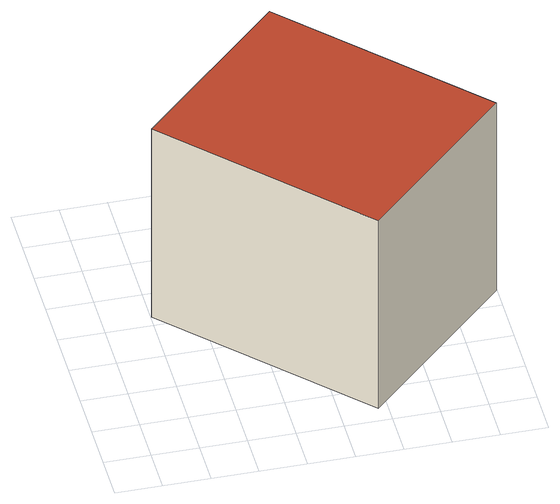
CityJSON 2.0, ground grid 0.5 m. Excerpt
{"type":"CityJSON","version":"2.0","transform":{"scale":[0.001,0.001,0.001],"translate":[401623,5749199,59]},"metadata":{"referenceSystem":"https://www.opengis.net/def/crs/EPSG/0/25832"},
"CityObjects":{
"building1":{"type":"Building","attributes":{"Gemeindeschluessel":"05515000","Geometrietyp2DReferenz":"3000","function":"31001_2500","roofType":"1000","measuredHeight":2.45},"address":[{"country":"Germany","locality":"Münster","thoroughfareNumber":"2a","thoroughfareName":"Rehbaum"}],"geometry":[{"type":"Solid","lod":"2","boundaries":[[[[0,1,2,3]],[[4,5,1,0]],[[6,7,5,4]],[[3,2,7,6]],[[4,0,3,6]],[[1,5,7,2]]]],"semantics":{"surfaces":[{"type":"WallSurface"},{"type":"RoofSurface"},{"type":"GroundSurface"}],"values":[[0,0,0,0,1,2]]}}]}
},
"vertices":[
[2398,193,3206],[2398,193,758],[3988,1737,758],[3988,1737,3206],[509,2137,3206],[509,2137,758],[2099,3682,3206],[2099,3682,758]
]}
